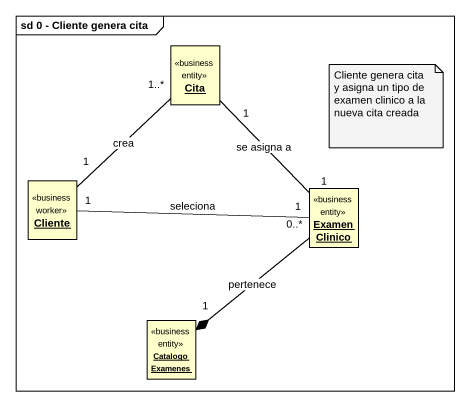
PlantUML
@startuml
mainframe sd 0 - Cliente genera cita
hide circle
hide empty members
object Cita <<business entity>>
object Cliente <<business worker>>
object "Examen Clinico" as Examen_Clinico <<business entity>>
object "Catalogo Examenes" as Catalogo_Examenes <<business entity>>
Cliente "1" -up- "1..*" Cita : crea
Cliente "1" -right- "1" Examen_Clinico : seleciona
Examen_Clinico "1" -up- "1" Cita : se asigna a
Examen_Clinico "0..*" --* "1" Catalogo_Examenes : pertenece
note as N1
  Cliente genera cita y asigna un tipo de examen clinico a la nueva cita creada
end note
@enduml
